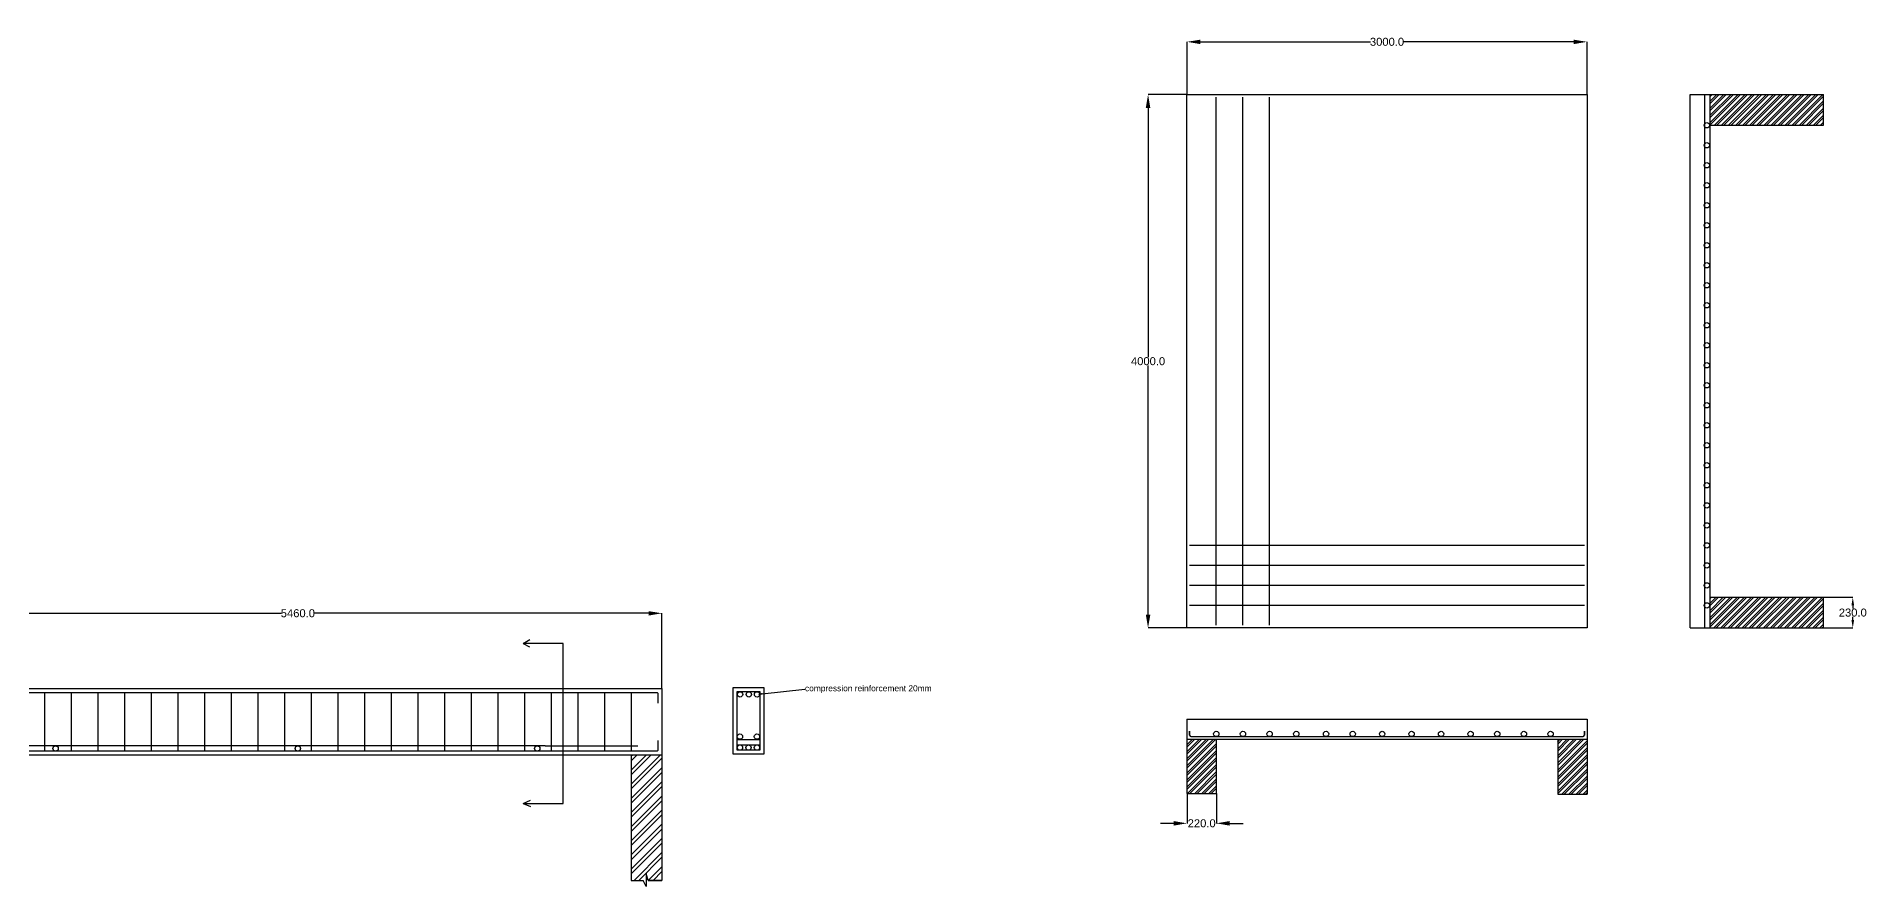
# Model space of a CAD drawing. Header units: millimetres. Extents: x -15359 to 171203, y -161916 to 32466.
# Drawn here: x 62275 to 75997, y 16310 to 22682 of the extents above; entities that cross this region are included whole.
import ezdxf
from ezdxf import colors
from ezdxf.entities.mleader import LeaderData, LeaderLine
from ezdxf.math import Vec2, Vec3

# ---------------------------------------------------------------- set-up
doc = ezdxf.new("R2010")
doc.units = ezdxf.units.MM
doc.header["$MEASUREMENT"] = 0
doc.styles.get("Standard").update_dxf_attribs({"font": 'Arial.ttf'})
doc.dimstyles.get("Standard").update_dxf_attribs({"dimtxt": 0.18, "dimasz": 0.18, "dimexe": 0.18, "dimexo": 0.0625, "dimgap": 0.09, "dimtad": 0, "dimtih": 1, "dimtoh": 1, "dimzin": 0, "dimdsep": 46, "dimtxsty": 'Standard', "dimcen": 0.09, "dimadec": 0, "dimazin": 0, "dimtfac": 1, "dimtofl": 0, "dimtmove": 0, "dimatfit": 3, "dimfxl": 0, "dimtolj": 1, "dimtzin": 0, "dimarcsym": 0})
pattern_1 = [(45, (57054.355, 17472.467), (-26.516504, 26.516504), []), (45, (57072.033, 17472.467), (-26.516504, 26.516504), [])]

# ---------------------------------------------------------------- blocks, each defined once
blk = doc.blocks.new('*D163')
at = {"color": 0, "lineweight": -2}
for p, q in [((70902, 22248), (70902, 22643)), ((71002, 22643), (72277, 22643)), ((73802, 22643), (72526, 22643)), ((73902, 22248), (73902, 22643))]:
    blk.add_line(p, q, dxfattribs=at)
at = {"color": 0}
for points in [[(71002, 22659), (71002, 22626), (70902, 22643)], [(73802, 22659), (73802, 22626), (73902, 22643)]]:
    blk.add_solid(points, dxfattribs=at)
at = {"layer": 'Defpoints', "color": 0}
for p in [(73902, 22643), (70902, 22248), (73902, 22248)]:
    blk.add_point(p, dxfattribs=at)
at = {"color": 0, "insert": (72402, 22643), "char_height": 60, "attachment_point": 5}
blk.add_mtext('\\A1;3000.0', dxfattribs=at)
blk = doc.blocks.new('*D164')
at = {"color": 0, "lineweight": -2}
for p, q in [((70902, 22248), (70610, 22248)), ((70902, 18248), (70610, 18248))]:
    blk.add_line(p, q, dxfattribs=at)
at = {"color": 0, "lineweight": -3}
for p, q in [((70610, 22148), (70610, 20278)), ((70610, 18348), (70610, 20217))]:
    blk.add_line(p, q, dxfattribs=at)
at = {"color": 0}
for points in [[(70593, 22148), (70627, 22148), (70610, 22248)], [(70593, 18348), (70627, 18348), (70610, 18248)]]:
    blk.add_solid(points, dxfattribs=at)
at = {"layer": 'Defpoints', "color": 0}
for p in [(70902, 22248), (70610, 18248), (70902, 18248)]:
    blk.add_point(p, dxfattribs=at)
at = {"color": 0, "insert": (70610, 20248), "char_height": 60, "attachment_point": 5}
blk.add_mtext('\\A1;4000.0', dxfattribs=at)
blk = doc.blocks.new('*D165')
at = {"color": 0, "lineweight": -2}
for p, q in [((61504, 17794), (61504, 18358)), ((61604, 18358), (64110, 18358)), ((66864, 18358), (64359, 18358)), ((66964, 17794), (66964, 18358))]:
    blk.add_line(p, q, dxfattribs=at)
at = {"color": 0}
for points in [[(61604, 18374), (61604, 18341), (61504, 18358)], [(66864, 18374), (66864, 18341), (66964, 18358)]]:
    blk.add_solid(points, dxfattribs=at)
at = {"layer": 'Defpoints', "color": 0}
for p in [(66964, 18358), (61504, 17794), (66964, 17794)]:
    blk.add_point(p, dxfattribs=at)
at = {"color": 0, "insert": (64234, 18358), "char_height": 60, "attachment_point": 5}
blk.add_mtext('\\A1;5460.0', dxfattribs=at)
blk = doc.blocks.new('*D168')
at = {"color": 0, "lineweight": -2}
for p, q in [((70902, 17006), (70902, 16783)), ((71122, 17006), (71122, 16783)), ((70802, 16783), (70702, 16783)), ((71222, 16783), (71322, 16783))]:
    blk.add_line(p, q, dxfattribs=at)
at = {"color": 0}
for points in [[(70802, 16800), (70802, 16766), (70902, 16783)], [(71222, 16800), (71222, 16766), (71122, 16783)]]:
    blk.add_solid(points, dxfattribs=at)
at = {"layer": 'Defpoints', "color": 0}
for p in [(70902, 17006), (71122, 17006), (71122, 16783)]:
    blk.add_point(p, dxfattribs=at)
at = {"color": 0, "insert": (71012, 16783), "char_height": 60, "attachment_point": 5}
blk.add_mtext('\\A1;220.0', dxfattribs=at)
blk = doc.blocks.new('*D169')
at = {"color": 0, "lineweight": -2}
for p, q in [((75676, 18478), (75895, 18478)), ((75895, 18418), (75895, 18393)), ((75895, 18308), (75895, 18332)), ((75676, 18248), (75895, 18248))]:
    blk.add_line(p, q, dxfattribs=at)
at = {"color": 0}
for points in [[(75885, 18418), (75905, 18418), (75895, 18478)], [(75885, 18308), (75905, 18308), (75895, 18248)]]:
    blk.add_solid(points, dxfattribs=at)
at = {"layer": 'Defpoints', "color": 0}
for p in [(75676, 18478), (75676, 18248), (75895, 18248)]:
    blk.add_point(p, dxfattribs=at)
at = {"color": 0, "insert": (75895, 18363), "char_height": 60, "attachment_point": 5}
blk.add_mtext('\\A1;230.0', dxfattribs=at)

msp = doc.modelspace()

# ---------------------------------------------------------------- hatches: boundary and pattern name
h = msp.add_hatch()
h.set_pattern_fill('ANSI32', color=256, scale=100)
h.set_pattern_definition(pattern_1)
h.paths.add_polyline_path([(75676.30493, 18247.72896), (75676.30493, 18477.72896), (74826.30493, 18477.72896), (74826.30493, 18247.72896)])
h.paths.add_polyline_path([(74826.30493, 22247.72896), (74826.30493, 22017.72896), (75676.30493, 22017.72896), (75676.30493, 22247.72896)])
h = msp.add_hatch()
h.set_pattern_fill('ANSI32', color=256, scale=200)
h.set_pattern_definition([(45, (57054.355, 17472.47), (-53.033, 53.033), []), (45, (57089.71, 17472.47), (-53.033, 53.033), [])])
h.paths.add_polyline_path([(61734.09937, 17294.12233), (61504.09937, 17294.12233), (61504.09937, 16310.87366), (61734.09937, 16310.87366), (61734.09937, 16314.07785)])
h.paths.add_polyline_path([(66964.09937, 17294.12233), (66734.09937, 17294.12233), (66734.09937, 16355.50531), (66964.09937, 16355.50531)])
h = msp.add_hatch()
h.set_pattern_fill('ANSI32', color=256, scale=100)
h.set_pattern_definition(pattern_1)
h.paths.add_polyline_path([(71121.88715, 17412.89115), (70901.88715, 17412.89115), (70901.88715, 17005.80198), (71121.88715, 17005.80198)])
h.paths.add_polyline_path([(73901.88715, 17412.89115), (73681.88715, 17412.89115), (73681.88715, 17001.80057), (73901.88715, 17001.80057)])

# ---------------------------------------------------------------- linework, layer by layer
for p, q in [((74676.30493, 18247.72896), (74676.30493, 22247.72896)), ((74676.30493, 22247.72896), (75676.30493, 22247.72896)), ((74786.30493, 18247.72896), (74786.30493, 22247.72896)), ((74826.30493, 18247.72896), (74826.30493, 22247.72896)), ((75676.30493, 22017.72896), (75676.30493, 22247.72896)), ((71121.88715, 18267.72896), (71121.88715, 22227.72896)), ((71321.88715, 18267.72896), (71321.88715, 22227.72896)), ((71521.88715, 18267.72896), (71521.88715, 22227.72896)), ((74826.30493, 22017.72896), (75676.30493, 22017.72896)), ((70921.88715, 18867.72896), (73881.88715, 18867.72896)), ((70921.88715, 18717.72896), (73881.88715, 18717.72896)), ((70921.88715, 18567.72896), (73881.88715, 18567.72896)), ((70921.88715, 18417.72896), (73881.88715, 18417.72896)), ((74826.30493, 18477.72896), (75676.30493, 18477.72896)), ((75676.30493, 18247.72896), (75676.30493, 18477.72896)), ((65923.59678, 18131.17602), (65972.81047, 18160.75518)), ((65923.59678, 18131.17602), (65971.12909, 18105.30434)), ((74676.30493, 18247.72896), (75676.30493, 18247.72896)), ((62334.09937, 17764.12233), (62334.09937, 17324.12233)), ((62534.09937, 17764.12233), (62534.09937, 17324.12233)), ((62734.09937, 17764.12233), (62734.09937, 17324.12233)), ((62934.09937, 17764.12233), (62934.09937, 17324.12233)), ((63134.09937, 17764.12233), (63134.09937, 17324.12233)), ((63334.09937, 17764.12233), (63334.09937, 17324.12233)), ((63534.09937, 17764.12233), (63534.09937, 17324.12233)), ((63734.09937, 17764.12233), (63734.09937, 17324.12233)), ((63934.09937, 17764.12233), (63934.09937, 17324.12233)), ((64134.09937, 17764.12233), (64134.09937, 17324.12233)), ((64334.09937, 17764.12233), (64334.09937, 17324.12233)), ((64534.09937, 17764.12233), (64534.09937, 17324.12233)), ((64734.09937, 17764.12233), (64734.09937, 17324.12233)), ((64934.09937, 17764.12233), (64934.09937, 17324.12233)), ((65134.09937, 17764.12233), (65134.09937, 17324.12233)), ((65334.09937, 17764.12233), (65334.09937, 17324.12233)), ((65534.09937, 17764.12233), (65534.09937, 17324.12233)), ((65734.09937, 17764.12233), (65734.09937, 17324.12233)), ((65934.09937, 17764.12233), (65934.09937, 17324.12233)), ((66134.09937, 17764.12233), (66134.09937, 17324.12233)), ((66334.09937, 17764.12233), (66334.09937, 17324.12233)), ((66534.09937, 17764.12233), (66534.09937, 17324.12233)), ((66734.09937, 17764.12233), (66734.09937, 17324.12233)), ((70901.88715, 17562.89115), (70901.88715, 17562.89115)), ((70901.88715, 17562.89115), (73901.88715, 17562.89115)), ((70901.88715, 17562.89115), (70901.88715, 17005.80198)), ((70901.88715, 17432.89115), (70901.88715, 17432.89115)), ((70901.88715, 17432.89115), (70901.88715, 17432.89115)), ((70901.88715, 17432.89115), (70901.88715, 17432.89115)), ((70901.88715, 17432.89115), (70901.88715, 17432.89115)), ((70901.88715, 17432.89115), (70901.88715, 17432.89115)), ((70921.88715, 17472.89115), (70921.88715, 17442.89115)), ((70921.88715, 17442.89115), (70921.88715, 17472.89115)), ((70931.88715, 17432.89115), (73871.88715, 17432.89115)), ((73881.88715, 17472.89115), (73881.88715, 17442.89115)), ((73881.88715, 17442.89115), (73881.88715, 17472.89115)), ((73881.88715, 17472.89115), (73881.88715, 17472.89115)), ((73901.88715, 17562.89115), (73901.88715, 17001.80057)), ((62417.07706, 17364.12233), (61674.70336, 17364.12233)), ((66087.5955, 17364.12233), (62417.07706, 17364.12233)), ((66087.5955, 17364.12233), (66784.57788, 17364.12233)), ((66964.09937, 17294.12233), (66734.09937, 17294.12233)), ((66734.09937, 17294.12233), (66734.09937, 17294.12233)), ((66734.09937, 17294.12233), (66734.09937, 16355.50531)), ((66964.09937, 17294.12233), (66964.09937, 16355.50531)), ((67528.51166, 17410.70412), (67698.51166, 17410.70412)), ((67528.51166, 17330.70412), (67528.51166, 17370.70412)), ((67528.51166, 17370.70412), (67698.51166, 17370.70412)), ((67528.51166, 17330.70412), (67528.51166, 17360.70412)), ((67528.51166, 17330.70412), (67528.51166, 17350.70412)), ((70901.88715, 17412.89115), (73901.88715, 17412.89115)), ((71121.88715, 17412.89115), (71121.88715, 17005.80198)), ((73681.88715, 17412.89115), (73681.88715, 17001.80057)), ((65923.59678, 16931.17602), (65977.85474, 16957.63987)), ((65923.59678, 16931.17602), (65979.53612, 16908.91035)), ((70901.88715, 17005.80198), (71121.88715, 17005.80198)), ((73681.88715, 17001.80057), (73901.88715, 17001.80057)), ((66734.09937, 16355.50531), (66823.89038, 16355.50531)), ((66734.09937, 16355.50531), (66823.89038, 16355.50531)), ((66734.09937, 16355.50531), (66823.89038, 16355.50531)), ((66734.09937, 16355.50531), (66823.89038, 16355.50531)), ((66734.09937, 16355.50531), (66823.89038, 16355.50531)), ((66734.09937, 16355.50531), (66823.89038, 16355.50531)), ((66734.09937, 16355.50531), (66823.89038, 16355.50531)), ((66846.51909, 16310.13987), (66823.89038, 16355.50531)), ((66861.58024, 16355.50531), (66846.51909, 16406.09287)), ((66846.51909, 16406.09287), (66846.51909, 16310.13987)), ((66849.89472, 16355.50531), (66849.89472, 16355.50531)), ((66861.58024, 16355.50531), (66964.09937, 16355.50531)), ((66964.09937, 16355.50531), (66861.58024, 16355.50531))]:
    msp.add_line(p, q)
for points in [[(70901.88715, 22247.72896), (73901.88715, 22247.72896), (73901.88715, 18247.72896), (70901.88715, 18247.72896)], [(61504.09937, 17794.12233), (66964.09937, 17794.12233), (66964.09937, 17294.12233), (61504.09937, 17294.12233)], [(67498.51166, 17800.70412), (67728.51166, 17800.70412), (67728.51166, 17300.70412), (67498.51166, 17300.70412)], [(67528.51166, 17770.70412), (67698.51166, 17770.70412), (67698.51166, 17330.70412), (67528.51166, 17330.70412)]]:
    msp.add_lwpolyline(points, close=True)
msp.add_lwpolyline([(65923.59678, 16931.17602), (66223.59678, 16931.17602), (66223.59678, 18131.17602), (65923.59678, 18131.17602)])
for points in [[(61534.09937, 17684.12233), (61534.09937, 17754.12233, -0.4142135624), (61544.09937, 17764.12233), (66924.09937, 17764.12233, -0.4142135624), (66934.09937, 17754.12233), (66934.09937, 17684.12233)], [(66934.09937, 17404.12233), (66934.09937, 17334.12233, -0.4142135624), (66924.09937, 17324.12233), (61544.09937, 17324.12233, -0.4142135624), (61534.09937, 17334.12233), (61534.09937, 17404.12233)]]:
    msp.add_lwpolyline(points, format="xyb")
for centre in [(74801.17656, 22017.48031), (74801.17656, 21867.48031), (74801.17656, 21717.48031), (74801.17656, 21567.48031), (74801.17656, 21417.48031), (74801.17656, 21267.48031), (74801.17656, 21117.48031), (74801.17656, 20967.48031), (74801.17656, 20817.48031), (74801.17656, 20667.48031), (74801.17656, 20517.48031), (74801.17656, 20367.48031), (74801.17656, 20217.48031), (74801.17656, 20067.48031), (74801.17656, 19917.48031), (74801.17656, 19767.48031), (74801.17656, 19617.48031), (74801.17656, 19467.48031), (74801.17656, 19317.48031), (74801.17656, 19167.48031), (74801.17656, 19017.48031), (74801.17656, 18867.48031), (74801.17656, 18717.48031), (74801.17656, 18567.48031), (74801.17656, 18417.48031), (67550.55929, 17749.65011), (67616.1674, 17749.65011), (67677.31008, 17749.65011), (67549.59729, 17432.97229), (67677.14623, 17432.97229), (71121.88715, 17452.89115), (71321.88715, 17452.89115), (71321.88715, 17452.89115), (71521.88715, 17452.89115), (71521.88715, 17452.89115), (71521.88715, 17452.89115), (71521.88715, 17452.89115), (71721.88715, 17452.89115), (71721.88715, 17452.89115), (71721.88715, 17452.89115), (71944.41433, 17452.89115), (71944.41433, 17452.89115), (72144.41433, 17452.89115), (72144.41433, 17452.89115), (72365.43069, 17452.89115), (72586.44705, 17452.89115), (72807.4634, 17452.89115), (73028.47976, 17452.89115), (73228.47976, 17452.89115), (73228.47976, 17452.89115), (73228.94407, 17452.89115), (73428.47976, 17452.89115), (73628.47976, 17452.89115), (62417.07706, 17344.12233), (64234.09937, 17344.12233), (66029.12787, 17344.12233), (67549.59729, 17350.70412), (67613.51166, 17350.70412), (67677.14623, 17350.70412)]:
    msp.add_circle(centre, 20)
for centre, start, end in [((70931.88715, 17442.89115), 180, 270), ((73871.88715, 17442.89115), 270, 0)]:
    msp.add_arc(centre, 10, start, end)

# ---------------------------------------------------------------- dimensions: what is measured, and where the dimension line sits
for base, p1, p2, picture, middle in [((73901.88715, 22642.81472), (70901.88715, 22247.72896), (73901.88715, 22247.72896), '*D163', (72401.88715, 22642.81472)), ((66964.09937, 18357.7314), (61504.09937, 17794.12233), (66964.09937, 17794.12233), '*D165', (64234.09937, 18357.7314)), ((71121.88715, 16783.15732), (70901.88715, 17005.80198), (71121.88715, 17005.80198), '*D168', (71011.88715, 16783.15732))]:
    dim = msp.add_linear_dim(base=base, p1=p1, p2=p2, dimstyle='Standard', override={"dimtxt": 60, "dimasz": 100, "dimdec": 1})
    dim.commit()
    dim.dimension.update_dxf_attribs({"geometry": picture, "text_midpoint": middle})
for base, p1, p2, override, picture, middle in [((70609.95573, 18247.72896), (70901.88715, 22247.72896), (70901.88715, 18247.72896), {"dimtxt": 60, "dimasz": 100, "dimdec": 1, "dimlwd": 65533}, '*D164', (70609.95573, 20247.72896)), ((75894.81443, 18247.72896), (75676.30493, 18477.72896), (75676.30493, 18247.72896), {"dimtxt": 60, "dimasz": 60, "dimdec": 1}, '*D169', (75894.81443, 18362.72896))]:
    dim = msp.add_linear_dim(base=base, p1=p1, p2=p2, angle=90, dimstyle='Standard', override=override)
    dim.commit()
    dim.dimension.update_dxf_attribs({"geometry": picture, "text_midpoint": middle})

# ---------------------------------------------------------------- leaders
ml = msp.add_multileader_mtext('Standard')
ml.set_content('compression reinforcement 20mm', color=256)
ml.set_leader_properties()
ml.build(insert=Vec2(0, 0))
ml.multileader.update_dxf_attribs({"dogleg_length": 0.36, "arrow_head_size": 40})
ctx = ml.context
ctx.base_point, ctx.char_height, ctx.arrow_head_size, ctx.landing_gap_size, ctx.plane_origin = Vec3(68036.82918, 17789.52556), 45, 40, 0.09, Vec3(67677.31008, 17749.65011)
notes = []
notes.append((ctx, [(0, (1, 1, 0), (68036.46918, 17789.52556), (1, 0), 0.36, [(0, [(67677.31008, 17749.65011)], 0, [])])]))
ctx.mtext.insert, ctx.mtext.flow_direction = Vec3(68036.91918, 17818.27215), 5
for ctx, leaders in notes:
    for number, flags, end, landing, length, lines in leaders:
        leader = LeaderData()
        leader.index, (leader.has_last_leader_line, leader.has_dogleg_vector, leader.attachment_direction) = number, flags
        leader.last_leader_point, leader.dogleg_vector, leader.dogleg_length = Vec3(end), Vec3(landing), length
        for number, points, colour, breaks in lines:
            line = LeaderLine()
            line.index, line.vertices, line.color, line.breaks = number, Vec3.list(points), colors.encode_raw_color(colour), breaks
            leader.lines.append(line)
        ctx.leaders.append(leader)

doc.saveas('drawing.dxf')
